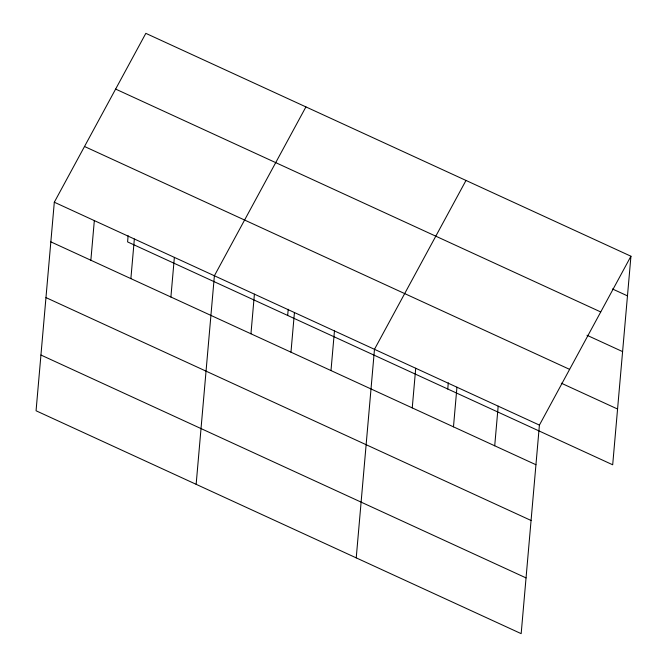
<?xml version="1.0" encoding="UTF-8"?>
<svg xmlns="http://www.w3.org/2000/svg" width="667" height="667" viewBox="0 0 667 667"><rect width="100%" height="100%" fill="white"/><g stroke="black" fill="none" stroke-linecap="round" stroke-linejoin="round"><path stroke-width="1" d="M54.31 202.218L36.06 410.772L521.169 633.65L539.411 425.096L630.94 256.228L145.831 33.35L54.31 202.218L539.411 425.096M90.862 260.238L94.33 220.602M128.131 235.709L127.589 241.904L612.69 464.782L630.94 256.228M130.882 278.631L134.35 238.994M170.902 297.015L174.37 257.379M196.148 484.317L214.39 275.763L305.92 106.903M250.95 333.792L254.41 294.155M287.669 315.458L288.211 309.263M290.97 352.176L294.439 312.54M330.99 370.569L334.459 330.932M356.228 557.87L374.479 349.316L466 180.449M412.248 407.896L415.716 368.259M447.757 389.003L448.299 382.808M453.477 426.847L456.945 387.202M494.714 445.789L498.182 406.153M612.473 288.978L627.472 295.865M115.633 89.078L600.734 311.956M586.985 335.251L622.594 351.609M84.509 146.49L569.618 369.368M561.339 383.208L617.567 409.038M50.842 241.854L535.943 464.732M45.965 297.599L531.065 520.477M40.937 355.027L526.046 577.905"/></g></svg>
